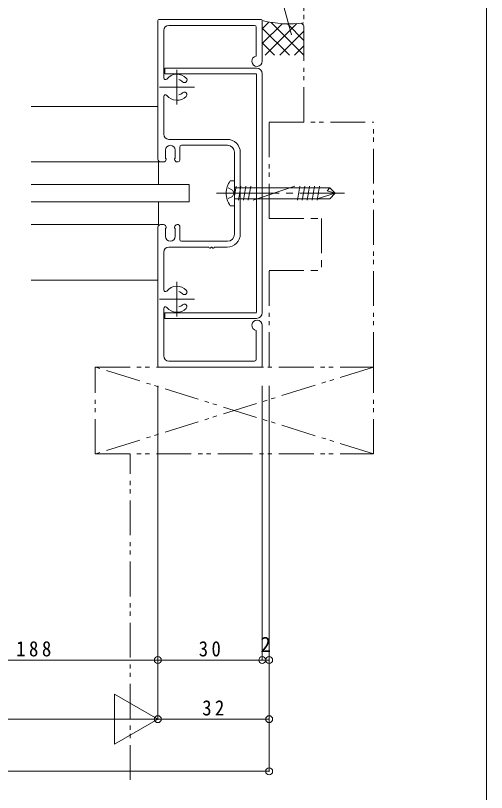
# Model space of a CAD drawing. Units: millimetres at full size, sheet at 1:2. Extents: x -822 to 1661, y -568 to -21.
# Drawn here: x 666.2 to 801.6, y -428.2 to -204.7 of the extents above; entities that cross this region are included whole.
import ezdxf
from ezdxf.enums import TextEntityAlignment as Align

# ---------------------------------------------------------------- set-up
doc = ezdxf.new("R2010")
doc.units = ezdxf.units.MM
doc.header["$LTSCALE"] = 2
doc.header["$PDMODE"] = 32
doc.header["$PDSIZE"] = 2
for name, pattern in [('CHAIN1', [8, 5, -1, 1, -1]), ('CHAIN2', [12, 9, -1, 1, -1]), ('DOUBLE_CHAIN1', [8.8, 5, -1, 0.6, -0.6, 0.6, -1]), ('LONG_DASHED1', [7, 6, -1])]:
    doc.linetypes.add(name, pattern=pattern)
for name, color, linetype, lineweight in [('2-1_20_図枠', 7, 'Continuous', 15), ('2-2_22_配置点', 2, 'CHAIN1', 15), ('2-4_ADD_LINE', 7, 'Continuous', 15), ('2-5_10_文字', 5, 'Continuous', 9), ('2-6_06_TOYO', 6, 'Continuous', 9), ('2-D', 4, 'Continuous', 9), ('2-E', 4, 'Continuous', 5), ('F-E', 5, 'Continuous', 9)]:
    doc.layers.add(name, color=color, linetype=linetype, lineweight=lineweight)
doc.styles.add('ＭＳ ゴシック', font='')
doc.styles.get('ＭＳ ゴシック').set_extended_font_data('MS Gothic')

msp = doc.modelspace()

# ---------------------------------------------------------------- linework, layer by layer
at = {"layer": '2-1_20_図枠'}
for p, q in [((707.09, -206.13), (707.09, -246.03)), ((736.79, -205.83), (707.39, -205.83)), ((734.89, -207.53), (710.29, -207.53)), ((737.09, -206.13), (737.09, -217.83)), ((708.79, -209.03), (708.79, -222.65)), ((735.39, -208.03), (735.39, -216.34)), ((708.79, -228.01), (708.79, -238.83)), ((710.29, -240.33), (726.99, -240.33)), ((713.39, -242.53), (713.39, -246.33)), ((713.89, -242.03), (727.09, -242.03)), ((729.09, -244.03), (729.09, -267.63)), ((730.79, -244.13), (730.79, -267.53)), ((707.89, -246.83), (708.69, -246.83)), ((712.89, -246.83), (712.69, -246.83)), ((707.09, -265.63), (707.09, -305.53)), ((708.69, -264.83), (707.89, -264.83)), ((709.29, -268.23), (709.29, -265.83)), ((712.09, -265.83), (712.09, -268.23)), ((712.69, -264.83), (712.89, -264.83)), ((713.39, -265.33), (713.39, -269.13)), ((727.09, -269.63), (713.89, -269.63)), ((721.79, -271.33), (710.29, -271.33)), ((726.99, -271.33), (723.31, -271.33)), ((708.79, -272.83), (708.79, -283.65)), ((708.79, -289.01), (708.79, -302.63)), ((737.09, -305.53), (737.09, -293.83)), ((735.39, -303.63), (735.39, -295.32)), ((707.39, -305.83), (736.79, -305.83)), ((710.29, -304.13), (734.89, -304.13))]:
    msp.add_line(p, q, dxfattribs=at)
at = {"layer": '2-1_20_図枠', "linetype": 'CHAIN2'}
for p, q in [((712.59, -220.33), (712.59, -230.33)), ((707.59, -225.33), (717.59, -225.33)), ((712.59, -281.33), (712.59, -291.33)), ((707.59, -286.33), (717.59, -286.33))]:
    msp.add_line(p, q, dxfattribs=at)
at = {"layer": '2-1_20_図枠', "color": 4, "lineweight": 5}
for p, q in [((670.686, -230.83), (707.09, -230.83)), ((707.32, -246.83), (670.686, -246.83)), ((707.32, -246.83), (707.32, -253.33)), ((707.32, -264.83), (707.32, -258.33)), ((707.32, -264.83), (670.686, -264.83)), ((670.686, -280.83), (707.09, -280.83))]:
    msp.add_line(p, q, dxfattribs=at)
at = {"layer": '2-1_20_図枠', "color": 1, "lineweight": 9}
for p, q in [((670.686, -253.33), (716.09, -253.33)), ((716.09, -258.33), (716.09, -253.33)), ((670.686, -258.33), (716.09, -258.33))]:
    msp.add_line(p, q, dxfattribs=at)
at = {"layer": '2-1_20_図枠'}
for points in [[(709.49, -246.03), (709.49, -245.83), (709.29, -245.83), (709.29, -243.43)], [(712.09, -243.43), (712.09, -245.83), (711.89, -245.83), (711.89, -246.03)], [(709.29, -265.83), (709.49, -265.83), (709.49, -265.63)], [(711.89, -265.63), (711.89, -265.83), (712.09, -265.83)]]:
    msp.add_lwpolyline(points, dxfattribs=at)
for centre, radius, start, end in [((707.39, -206.13), 0.3, 90, 180), ((710.29, -209.03), 1.5, 90, 180), ((734.89, -208.03), 0.5, 0, 90), ((736.79, -206.13), 0.3, 0, 90), ((735.59, -217.83), 1.5, 97.66, 0), ((709.29, -222.65), 0.5, 180, 320.94), ((712.59, -225.33), 3.75, 44.48, 140.94), ((712.59, -225.33), 2.25, 44.48, 77.16), ((714.73, -223.23), 0.75, 224.48, 44.48), ((709.29, -228.01), 0.5, 39.06, 180), ((712.59, -225.33), 3.75, 219.06, 315.52), ((712.59, -225.33), 2.25, 282.84, 315.52), ((714.73, -227.43), 0.75, 315.52, 135.52), ((710.29, -238.83), 1.5, 180, 270), ((726.99, -244.13), 3.8, 0, 90), ((710.69, -243.43), 1.4, 0, 180), ((713.89, -242.53), 0.5, 90, 180), ((727.09, -244.03), 2, 0, 90), ((707.89, -246.03), 0.8, 180, 270), ((708.69, -246.03), 0.8, 270, 0), ((712.69, -246.03), 0.8, 180, 270), ((712.89, -246.33), 0.5, 270, 0), ((707.89, -265.63), 0.8, 90, 180), ((708.69, -265.63), 0.8, 0, 90), ((712.69, -265.63), 0.8, 90, 180), ((712.89, -265.33), 0.5, 0, 90), ((710.69, -268.23), 1.4, 180, 0), ((726.99, -267.53), 3.8, 270, 0), ((727.09, -267.63), 2, 270, 0), ((713.89, -269.13), 0.5, 180, 270), ((710.29, -272.83), 1.5, 90, 180), ((722.09, -271.33), 0.3, 180, 336.42), ((722.55, -271.53), 0.2, 23.58, 156.42), ((723.01, -271.33), 0.3, 203.58, 0), ((709.29, -283.65), 0.5, 180, 320.94), ((712.59, -286.33), 3.75, 44.48, 140.94), ((714.73, -284.23), 0.75, 224.48, 44.48), ((712.59, -286.33), 2.25, 44.48, 77.16), ((712.59, -286.33), 2.25, 282.84, 315.52), ((714.73, -288.43), 0.75, 315.52, 135.52), ((709.29, -289.01), 0.5, 39.06, 180), ((712.59, -286.33), 3.75, 219.06, 315.52), ((735.59, -293.83), 1.5, 0, 262.34), ((710.29, -302.63), 1.5, 180, 270), ((734.89, -303.63), 0.5, 270, 0), ((707.39, -305.53), 0.3, 180, 270), ((736.79, -305.53), 0.3, 270, 0)]:
    msp.add_arc(centre, radius, start, end, dxfattribs=at)
at = {"layer": '2-2_22_配置点'}
msp.add_line((739.09, -278.08), (754.09, -278.08), dxfattribs=at)
msp.add_lwpolyline([(739.09, -263.08), (754.09, -263.08), (754.09, -278.08)], dxfattribs=at)
at = {"layer": '2-4_ADD_LINE', "color": 2, "linetype": 'DOUBLE_CHAIN1'}
for p, q in [((749.09, -235.33), (749.09, -195.58)), ((739.09, -235.33), (769.09, -235.33)), ((739.09, -263.08), (739.09, -235.33)), ((769.09, -305.83), (769.09, -235.33)), ((739.09, -305.83), (739.09, -278.08)), ((689.09, -305.83), (769.09, -305.83)), ((689.09, -330.83), (689.09, -305.83)), ((769.09, -330.83), (769.09, -305.83)), ((689.09, -330.83), (769.09, -330.83)), ((699.09, -424.605), (699.09, -330.83))]:
    msp.add_line(p, q, dxfattribs=at)
at = {"layer": '2-4_ADD_LINE', "color": 4, "linetype": 'DOUBLE_CHAIN1', "lineweight": 5}
for p, q in [((769.09, -330.83), (689.09, -305.83)), ((769.09, -305.83), (689.09, -330.83))]:
    msp.add_line(p, q, dxfattribs=at)
at = {"layer": '2-4_ADD_LINE', "color": 3, "lineweight": 9}
for p, q in [((737.09, -390.153), (737.09, -311.221)), ((739.09, -422.153), (739.09, -311.221)), ((641.346, -390.153), (707.09, -390.153)), ((707.09, -390.153), (737.09, -390.153)), ((737.09, -390.153), (739.09, -390.153)), ((707.09, -407.153), (739.09, -407.153)), ((84.289, -422.153), (739.09, -422.153))]:
    msp.add_line(p, q, dxfattribs=at)
at = {"layer": '2-4_ADD_LINE', "color": 5}
for p in [(707.09, -390.153), (737.09, -390.153), (739.09, -390.153), (707.09, -407.153), (739.09, -407.153), (739.09, -422.153)]:
    msp.add_point(p, dxfattribs=at)
at = {"layer": '2-5_10_文字'}
for p, q in [((735.49, -219.83), (709.09, -219.83)), ((709.09, -219.83), (709.09, -221.43)), ((735.49, -221.43), (709.09, -221.43)), ((735.49, -221.58), (735.49, -290.08)), ((737.09, -221.43), (737.09, -290.23)), ((735.49, -290.23), (709.09, -290.23)), ((709.09, -290.23), (709.09, -291.83)), ((735.49, -291.83), (709.09, -291.83))]:
    msp.add_line(p, q, dxfattribs=at)
for centre, start, end in [((735.49, -221.43), 0, 90), ((735.49, -290.23), 270, 0)]:
    msp.add_arc(centre, 1.6, start, end, dxfattribs=at)
at = {"layer": '2-6_06_TOYO'}
for p, q in [((727.89, -252.23), (729.09, -252.23)), ((729.09, -259.43), (729.09, -252.23)), ((729.09, -256.54), (729.568, -253.83)), ((729.09, -257.43), (729.09, -254.23)), ((729.09, -254.23), (756.511, -254.23)), ((730.274, -257.83), (730.979, -253.83)), ((731.685, -257.83), (732.39, -253.83)), ((733.096, -257.83), (733.801, -253.83)), ((734.507, -257.83), (746.496, -253.83)), ((747.202, -257.83), (747.907, -253.83)), ((748.613, -257.83), (749.318, -253.83)), ((750.024, -257.83), (750.729, -253.83)), ((751.435, -257.83), (752.14, -253.83)), ((752.846, -257.83), (753.551, -253.83)), ((756.511, -254.23), (758.111, -255.83)), ((752.917, -257.43), (758.111, -255.83)), ((729.09, -257.43), (756.511, -257.43)), ((727.89, -259.43), (729.09, -259.43))]:
    msp.add_line(p, q, dxfattribs=at)
at = {"layer": '2-6_06_TOYO', "linetype": 'LONG_DASHED1'}
for p, q in [((727.335, -254.302), (728.562, -254.914)), ((728.562, -254.914), (728.949, -255.642))]:
    msp.add_line(p, q, dxfattribs=at)
at = {"layer": '2-6_06_TOYO', "linetype": 'CHAIN2'}
msp.add_line((723.936, -255.83), (760.73, -255.83), dxfattribs=at)
at = {"layer": '2-6_06_TOYO'}
msp.add_lwpolyline([(756.511, -257.43), (758.111, -255.83), (755.725, -255.138), (756.511, -254.23)], dxfattribs=at)
at = {"layer": '2-6_06_TOYO', "linetype": 'LONG_DASHED1'}
msp.add_lwpolyline([(727.335, -257.358), (728.562, -256.746), (728.949, -256.018)], dxfattribs=at)
at = {"layer": '2-6_06_TOYO'}
for centre, start, end in [((734.153, -256.318), 146.86972, 176.26038), ((734.153, -255.342), 183.73961, 213.13026)]:
    msp.add_arc(centre, 7.479, start, end, dxfattribs=at)
at = {"layer": '2-6_06_TOYO', "linetype": 'LONG_DASHED1'}
msp.add_arc((728.596, -255.83), 0.4, 331.96799, 28.02188, dxfattribs=at)
at = {"layer": '2-D', "color": 3}
for p, q in [((707.09, -407.153), (707.09, -311.221)), ((707.09, -407.153), (694.639, -399.964)), ((694.639, -399.964), (694.639, -414.342)), ((116.289, -407.153), (707.09, -407.153)), ((707.09, -407.153), (694.639, -414.342))]:
    msp.add_line(p, q, dxfattribs=at)
at = {"layer": '2-E'}
for p, q in [((739.011, -206.562), (737.09, -208.483)), ((742.782, -207.034), (737.09, -212.726)), ((747.073, -206.985), (737.928, -216.13)), ((739.693, -206.684), (749.09, -216.081)), ((744.339, -207.088), (749.09, -211.838)), ((748.346, -206.851), (749.09, -207.596)), ((737.09, -208.323), (744.896, -216.13)), ((749.09, -209.211), (742.171, -216.13)), ((737.09, -212.566), (740.654, -216.13)), ((749.09, -213.454), (746.414, -216.13))]:
    msp.add_line(p, q, dxfattribs=at)
at = {"layer": '2-E', "color": 134, "lineweight": 9}
msp.add_lwpolyline([(745.466, -210.257), (735.483, -173.001), (730.372, -173.001)], dxfattribs=at)
at = {"layer": '2-E'}
msp.add_arc((744.59, -177.285), 29.805, 255.42543, 278.68393, dxfattribs=at)
at = {"layer": 'F-E'}
msp.add_line((801.557, -21.451), (801.557, -567.776), dxfattribs=at)

# ---------------------------------------------------------------- texts
at = {"layer": '2-4_ADD_LINE', "style": 'ＭＳ ゴシック'}
msp.add_text('2', height=4.399, dxfattribs=at).set_placement((736.59, -389.153), align=Align.BOTTOM_LEFT)
at = {"layer": '2-4_ADD_LINE', "char_height": 4.399, "attachment_point": 7, "style": 'ＭＳ ゴシック'}
for s, insert in [('\\T1.38;\\W0.9;188', (666.324, -389.153)), ('\\T1.36;\\W0.9;30', (718.84, -389.153)), ('\\T1.36;\\W0.9;32', (719.84, -406.153))]:
    msp.add_mtext(s, dxfattribs=dict(at, insert=insert))

doc.saveas('drawing.dxf')
